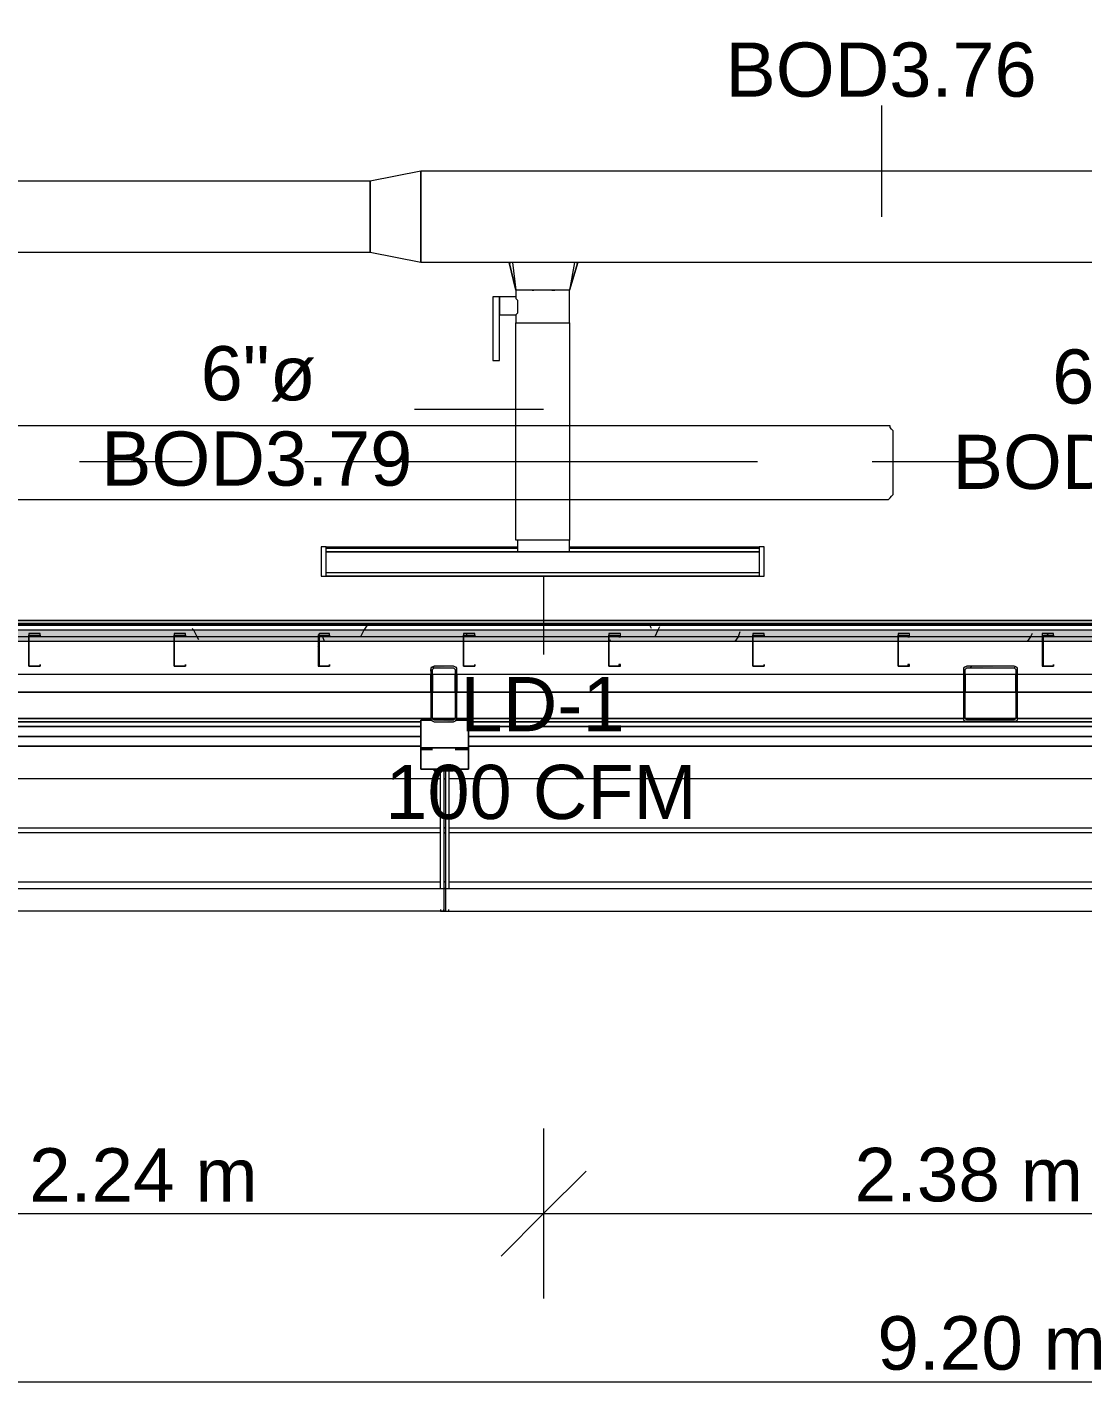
# Model space of a CAD drawing. Header units: metres. Extents: x -2 to 237, y -8 to 52.
# Drawn here: x 25.652 to 28.615, y 7.431 to 11.233 of the extents above; entities that cross this region are included whole.
import ezdxf

# ---------------------------------------------------------------- set-up
doc = ezdxf.new("R2010")
doc.units = ezdxf.units.M
doc.layers.add('HVAC - Ductos', color=5, linetype='Continuous', lineweight=0)
doc.layers.add('PDF2_Text', color=7, linetype='Continuous', lineweight=0)
doc.layers.add('PDF2_Geometry', color=7, linetype='Continuous', lineweight=0, true_color=0xaaaaaa)
doc.layers.add('PDF2_Solid Fills', color=7, linetype='Continuous', lineweight=0, true_color=0xffffff)
doc.styles.add('PDF Helvetica', font='')
doc.styles.get('PDF Helvetica').set_extended_font_data('Helvetica')

msp = doc.modelspace()

# ---------------------------------------------------------------- hatches: boundary and pattern name
at = {"layer": 'PDF2_Solid Fills', "lineweight": 0, "transparency": 33554559}
msp.add_hatch(color=256, dxfattribs=at).paths.add_polyline_path([(4.4593, 9.5227), (56.4401, 9.5227), (56.4401, 9.541), (4.4593, 9.541)])
h = msp.add_hatch(color=256, dxfattribs=at)
h.paths.add_polyline_path([(6.1562, 9.509), (6.1562, 9.5227), (4.4593, 9.5227), (4.4593, 9.509)])
h.paths.add_polyline_path([(55.7246, 9.5227), (55.7246, 9.509), (56.4538, 9.509), (56.4538, 9.5227)])
h.paths.add_polyline_path([(53.6929, 9.5227), (53.6929, 9.509), (55.72, 9.509), (55.72, 9.5227)])
h.paths.add_polyline_path([(50.8494, 9.5227), (50.8494, 9.509), (53.6883, 9.509), (53.6883, 9.5227)])
h.paths.add_polyline_path([(48.8177, 9.5227), (48.8177, 9.509), (50.8448, 9.509), (50.8448, 9.5227)])
h.paths.add_polyline_path([(45.9742, 9.5227), (45.9742, 9.509), (48.8131, 9.509), (48.8131, 9.5227)])
h.paths.add_polyline_path([(43.9425, 9.5227), (43.9425, 9.509), (45.9696, 9.509), (45.9696, 9.5227)])
h.paths.add_polyline_path([(43.1307, 9.5227), (43.1307, 9.509), (43.9379, 9.509), (43.9379, 9.5227)])
h.paths.add_polyline_path([(41.099, 9.5227), (41.099, 9.509), (43.1261, 9.509), (43.1261, 9.5227)])
h.paths.add_polyline_path([(39.0673, 9.5227), (39.0673, 9.509), (41.0944, 9.509), (41.0944, 9.5227)])
h.paths.add_polyline_path([(38.2555, 9.5227), (38.2555, 9.509), (39.0627, 9.509), (39.0627, 9.5227)])
h.paths.add_polyline_path([(36.2238, 9.5227), (36.2238, 9.509), (38.2509, 9.509), (38.2509, 9.5227)])
h.paths.add_polyline_path([(34.1921, 9.5227), (34.1921, 9.509), (36.2192, 9.509), (36.2192, 9.5227)])
h.paths.add_polyline_path([(33.3803, 9.5227), (33.3803, 9.509), (34.1875, 9.509), (34.1875, 9.5227)])
h.paths.add_polyline_path([(31.3486, 9.5227), (31.3486, 9.509), (33.3757, 9.509), (33.3757, 9.5227)])
h.paths.add_polyline_path([(28.5051, 9.5227), (28.5051, 9.509), (31.344, 9.509), (31.344, 9.5227)])
h.paths.add_polyline_path([(26.4734, 9.5227), (26.4734, 9.509), (28.5005, 9.509), (28.5005, 9.5227)])
h.paths.add_polyline_path([(23.6299, 9.5227), (23.6299, 9.509), (26.4688, 9.509), (26.4688, 9.5227)])
h.paths.add_polyline_path([(21.5982, 9.5227), (21.5982, 9.509), (23.6253, 9.509), (23.6253, 9.5227)])
h.paths.add_polyline_path([(20.7864, 9.5227), (20.7864, 9.509), (21.5936, 9.509), (21.5936, 9.5227)])
h.paths.add_polyline_path([(18.7547, 9.5227), (18.7547, 9.509), (20.7818, 9.509), (20.7818, 9.5227)])
h.paths.add_polyline_path([(16.7229, 9.5227), (16.7229, 9.509), (18.7501, 9.509), (18.7501, 9.5227)])
h.paths.add_polyline_path([(15.9112, 9.5227), (15.9112, 9.509), (16.7184, 9.509), (16.7184, 9.5227)])
h.paths.add_polyline_path([(13.8795, 9.5227), (13.8795, 9.509), (15.9066, 9.509), (15.9066, 9.5227)])
h.paths.add_polyline_path([(11.8478, 9.5227), (11.8478, 9.509), (13.8749, 9.509), (13.8749, 9.5227)])
h.paths.add_polyline_path([(11.036, 9.5227), (11.036, 9.509), (11.8432, 9.509), (11.8432, 9.5227)])
h.paths.add_polyline_path([(9.0043, 9.5227), (9.0043, 9.509), (11.0314, 9.509), (11.0314, 9.5227)])
h.paths.add_polyline_path([(6.1608, 9.5227), (6.1608, 9.509), (8.9997, 9.509), (8.9997, 9.5227)])
h = msp.add_hatch(color=256, dxfattribs=at)
h.paths.add_polyline_path([(26.7899, 9.4355), (26.8494, 9.4401), (26.7853, 9.4401), (26.7853, 9.2888), (26.7945, 9.2934), (26.7899, 9.2934)])
h.paths.add_polyline_path([(26.854, 9.2888), (26.8586, 9.4401), (26.854, 9.4401)])
h.paths.add_polyline_path([(26.8494, 9.2842), (26.8494, 9.2888), (26.7945, 9.2888)])
h = msp.add_hatch(color=256, dxfattribs=at)
h.paths.add_polyline_path([(28.2849, 9.4355), (28.4226, 9.4401), (28.2803, 9.4401), (28.2803, 9.2888), (28.2895, 9.2934), (28.2849, 9.2934)])
h.paths.add_polyline_path([(28.4272, 9.2888), (28.4317, 9.4388), (28.4317, 9.4401), (28.4272, 9.4401)])
h.paths.add_polyline_path([(28.4226, 9.2842), (28.4226, 9.2888), (28.2895, 9.2888)])

# ---------------------------------------------------------------- linework, layer by layer
at = {"layer": 'HVAC - Ductos', "lineweight": 0}
for points in [[(28.0511, 10.7014), (28.0511, 11.0133)], [(27.1888, 10.573), (27.175, 10.495), (27.1705, 10.495), (27.1659, 10.495), (27.1567, 10.495), (27.1384, 10.495), (27.1201, 10.495), (27.1017, 10.495), (27.0788, 10.495), (27.0605, 10.495), (27.0467, 10.495), (27.0329, 10.495), (27.0283, 10.495), (27.0237, 10.495), (27.0237, 10.4767), (26.9779, 10.4767), (26.9596, 10.4767), (26.9596, 10.2978), (26.9779, 10.2978), (26.9779, 10.4767), (26.9779, 10.4721), (26.9779, 10.4675), (26.9779, 10.4629), (26.9779, 10.4583), (26.9779, 10.4491), (26.9779, 10.4445), (26.9779, 10.4354), (26.9779, 10.4308), (26.9779, 10.4262), (27.0237, 10.4262), (27.0237, 10.4033), (27.0283, 10.4033), (27.0329, 10.4033), (27.0467, 10.4033), (27.0605, 10.4033), (27.0788, 10.4033), (27.1017, 10.4033), (27.1201, 10.4033), (27.1384, 10.4033), (27.1567, 10.4033), (27.1659, 10.4033), (27.175, 10.4033), (27.175, 9.7933), (27.1659, 9.7933), (27.1522, 9.7933), (27.1384, 9.7933), (27.1201, 9.7933), (27.1017, 9.7933), (27.0833, 9.7933), (27.065, 9.7933), (27.0467, 9.7933), (27.0375, 9.7933), (27.0283, 9.7933), (27.0283, 9.7612), (27.0375, 9.7612), (27.0467, 9.7612), (27.065, 9.7612), (27.0833, 9.7612), (27.1017, 9.7612), (27.1201, 9.7612), (27.1384, 9.7612), (27.1522, 9.7612), (27.1659, 9.7612), (27.175, 9.7612), (27.175, 9.7933), (27.1659, 9.7933), (27.1567, 9.7933), (27.1384, 9.7933), (27.1201, 9.7933), (27.1017, 9.7933), (27.0788, 9.7933), (27.0605, 9.7933), (27.0467, 9.7933), (27.0329, 9.7933), (27.0283, 9.7933), (27.0237, 9.7933), (27.0237, 10.4033), (27.0283, 10.4033), (27.0329, 10.4033), (27.0467, 10.4033), (27.0605, 10.4033), (27.0788, 10.4033), (27.1017, 10.4033), (27.1201, 10.4033), (27.1384, 10.4033), (27.1567, 10.4033), (27.1659, 10.4033), (27.175, 10.4033), (27.175, 10.495)], [(27.0833, 10.573), (27.0788, 10.573), (27.065, 10.573), (27.0559, 10.573), (27.0513, 10.573), (27.0467, 10.573), (27.0283, 10.573), (27.0145, 10.573), (27.0237, 10.495)], [(27.1705, 10.573), (27.1567, 10.573), (27.1476, 10.573), (27.143, 10.573), (27.1338, 10.573), (27.1201, 10.573), (27.1155, 10.573), (27.1109, 10.573), (27.0879, 10.573)], [(27.1934, 10.573), (27.198, 10.573), (27.1934, 10.573), (27.1888, 10.573), (27.1842, 10.573), (27.175, 10.573)], [(27.198, 10.573), (27.175, 10.495), (27.198, 10.573)], [(27.0237, 10.4767), (27.0237, 10.4721), (27.0283, 10.4675), (27.0283, 10.4629), (27.0283, 10.4537), (27.0283, 10.4445), (27.0283, 10.4354), (27.0283, 10.4308), (27.0237, 10.4262)], [(27.1017, 10.1602), (26.7394, 10.1602)], [(26.4917, 9.7429), (26.4917, 9.752), (26.4917, 9.7704), (26.4917, 9.775), (27.0283, 9.775)], [(27.175, 9.775), (27.7071, 9.775), (27.7071, 9.7704), (27.7071, 9.752), (27.7071, 9.7429)], [(27.0283, 9.7704), (26.4917, 9.7704)], [(26.4917, 9.7475), (26.4917, 9.752), (26.4917, 9.7566)], [(27.7071, 9.7704), (27.175, 9.7704)], [(27.7071, 9.7566), (27.7071, 9.752), (27.7071, 9.7475)], [(27.7071, 9.7199), (27.7071, 9.7107), (27.7071, 9.6924), (26.4917, 9.6924), (27.7071, 9.6924)], [(26.4917, 9.6924), (26.4917, 9.7107), (26.4917, 9.7199)], [(26.4917, 9.7062), (26.4917, 9.7107), (26.4917, 9.7153)], [(27.7071, 9.7153), (27.7071, 9.7107), (27.7071, 9.7062)], [(27.1017, 9.6924), (27.1017, 9.4723)]]:
    msp.add_lwpolyline(points, dxfattribs=at)
for points in [[(26.6156, 10.6005), (23.6207, 10.6005), (23.6207, 10.8023), (26.6156, 10.8023)], [(26.6156, 10.8023), (26.7577, 10.8298), (26.7577, 10.573), (26.6156, 10.6005)], [(29.1197, 10.573), (26.7577, 10.573), (26.7577, 10.8298), (29.1197, 10.8298)], [(27.0099, 10.573), (27.0054, 10.573), (27.0237, 10.495), (27.0054, 10.573)], [(27.0696, 10.495), (27.0742, 10.495)], [(27.1246, 10.495), (27.1292, 10.495), (27.1338, 10.495), (27.1292, 10.495)], [(26.478, 9.6924), (26.4917, 9.6924), (26.4917, 9.775), (26.478, 9.775)], [(27.7209, 9.6924), (27.7209, 9.775), (27.7071, 9.775), (27.7071, 9.6924)], [(26.4917, 9.7612), (27.7071, 9.7612), (26.4917, 9.7612), (27.7071, 9.7612), (27.7071, 9.7016), (26.4917, 9.7016)]]:
    msp.add_lwpolyline(points, close=True, dxfattribs=at)
at = {"layer": 'HVAC - Ductos', "color": 252, "lineweight": 0, "true_color": 0x939598}
for points in [[(27.1017, 8.1423), (27.1017, 7.9037), (27.1017, 7.6653)], [(27.221, 8.023), (27.1017, 7.9037), (26.9825, 7.7845)], [(5.1014, 7.9037), (6.6928, 7.9037), (8.9309, 7.9037), (11.0635, 7.9037), (13.3337, 7.9037), (16.0626, 7.9037), (18.0301, 7.9037), (20.259, 7.9037), (22.4558, 7.9037), (23.7537, 7.9037), (24.8545, 7.9037), (27.1017, 7.9037), (29.4865, 7.9037), (31.665, 7.9037), (32.9583, 7.9037), (34.2701, 7.9037), (36.577, 7.9037)], [(5.1014, 7.4314), (14.5491, 7.4314), (23.7537, 7.4314), (32.9583, 7.4314), (42.163, 7.4314), (51.3722, 7.4314), (56.2108, 7.4314)]]:
    msp.add_lwpolyline(points, dxfattribs=at)
at = {"layer": 'PDF2_Geometry', "lineweight": 0}
for points in [[(56.408, 23.3686), (56.408, 21.8782), (55.3485, 21.8782), (55.3485, 21.8644), (56.408, 21.8644), (56.408, 9.5548), (4.4593, 9.5548)], [(56.408, 21.8644), (56.4538, 21.8644), (56.4401, 21.8644), (56.4217, 21.8644), (56.4217, 9.5548), (56.4217, 9.541), (4.4593, 9.541)], [(4.4593, 9.4172), (56.5456, 9.4172), (56.5456, 9.4401), (56.5456, 9.5089), (56.5456, 9.5548), (56.5456, 9.8483), (56.5456, 10.252), (56.5456, 10.6601), (56.5456, 11.0637)], [(23.9784, 9.908), (28.0694, 9.908), (28.074, 9.9126), (28.0786, 9.9172), (28.0832, 9.9217), (28.0832, 9.9263), (28.0832, 9.9355), (28.0832, 10.0914), (28.0832, 10.096), (28.0832, 10.1006), (28.0786, 10.1052), (28.074, 10.1097), (28.074, 10.1143), (28.0694, 10.1143), (23.9784, 10.1143)], [(27.7667, 10.1143), (24.0794, 10.1143)], [(27.9777, 10.1143), (27.7667, 10.1143)], [(26.1157, 10.0134), (25.7992, 10.0134)], [(27.7025, 10.0134), (26.4321, 10.0134)], [(28.34, 10.0134), (28.0235, 10.0134)], [(24.0794, 9.908), (27.7667, 9.908)], [(27.7667, 9.908), (27.9777, 9.908)], [(23.8546, 9.5548), (32.8575, 9.5548)], [(23.8546, 9.5548), (32.8575, 9.5548)], [(23.8546, 9.5548), (32.8575, 9.5548)], [(26.4688, 9.5227), (26.0652, 9.5227), (25.657, 9.5227), (25.2534, 9.5227), (24.8453, 9.5227), (24.4417, 9.5227), (24.0335, 9.5227), (23.6299, 9.5227)], [(26.4688, 9.5089), (26.0652, 9.5089), (25.657, 9.5089), (25.2534, 9.5089), (24.8453, 9.5089), (24.4417, 9.5089), (24.0335, 9.5089), (23.6299, 9.5089)], [(28.5005, 9.5227), (28.0969, 9.5227), (27.6887, 9.5227), (27.2851, 9.5227), (26.877, 9.5227), (26.4734, 9.5227)], [(28.5005, 9.5089), (28.0969, 9.5089), (27.6887, 9.5089), (27.2851, 9.5089), (26.877, 9.5089), (26.4734, 9.5089)], [(30.9404, 9.5227), (30.5323, 9.5227), (30.1287, 9.5227), (29.7204, 9.5227), (29.3169, 9.5227), (28.9087, 9.5227), (28.5051, 9.5227)], [(30.9404, 9.5089), (30.5323, 9.5089), (30.1287, 9.5089), (29.7204, 9.5089), (29.3169, 9.5089), (28.9087, 9.5089), (28.5051, 9.5089)], [(26.7853, 9.4264), (26.7853, 9.431)], [(26.7899, 9.4355), (26.7945, 9.4401)], [(28.2987, 9.4355), (28.3033, 9.4401)], [(28.4226, 9.4355), (28.4272, 9.4401)], [(26.7853, 9.3668), (26.7853, 9.4172)], [(26.7899, 9.4172), (26.7899, 9.3668)], [(26.854, 9.3668), (26.854, 9.4172)], [(26.8586, 9.4172), (26.8586, 9.3668)], [(28.2803, 9.4127), (28.2849, 9.4172), (28.2849, 9.3668)], [(28.2803, 9.4172), (28.2803, 9.3668)], [(28.4272, 9.3668), (28.4272, 9.4172)], [(28.4317, 9.3668), (28.4317, 9.4172)], [(26.854, 9.376), (26.8586, 9.3806)], [(26.7853, 9.3072), (26.7899, 9.3118)], [(26.854, 9.2888), (26.8586, 9.2888), (26.854, 9.2888)], [(26.854, 9.2888), (26.8586, 9.2888), (26.854, 9.2888)], [(28.2803, 9.2934), (28.2849, 9.298)], [(28.3171, 9.2155), (28.395, 9.2155)], [(5.3444, 9.1467), (5.3582, 9.1467), (5.3444, 9.1467), (5.3444, 8.8165), (5.3398, 8.8165), (8.4126, 8.8165), (8.4081, 8.8165), (11.4855, 8.8165), (11.4763, 8.8165), (14.5537, 8.8165), (14.5491, 8.8165), (17.6219, 8.8165), (17.6173, 8.8165), (20.6901, 8.8165), (20.6855, 8.8165), (23.7583, 8.8165), (23.7537, 8.8165), (26.8265, 8.8165), (26.8219, 8.8165), (29.8947, 8.8165), (29.8901, 8.8165), (32.9629, 8.8165), (32.9583, 8.8165), (36.0312, 8.8165)], [(20.6993, 9.1467), (20.6993, 8.8165), (23.7446, 8.8165), (23.7446, 9.1467), (23.74, 9.1467), (23.7446, 9.1467), (23.7308, 9.1467), (23.7812, 9.1467), (23.772, 9.1467), (23.7812, 9.1467), (23.7675, 9.1467), (23.7675, 8.8165), (26.8128, 8.8165), (26.8128, 9.1467)], [(26.8265, 9.1467), (26.8357, 9.1467), (26.8494, 9.1467), (26.8403, 9.1467), (26.8494, 9.1467), (26.799, 9.1467), (26.8128, 9.1467), (26.8082, 9.1467), (26.8128, 9.1467), (26.799, 9.1467), (26.8494, 9.1467), (26.8403, 9.1467), (26.8494, 9.1467), (26.8357, 9.1467), (26.8265, 9.1467), (26.8219, 9.1467), (26.8082, 9.1467), (26.8219, 9.1467), (26.8265, 9.1467), (26.8265, 8.8165), (26.8265, 8.8027), (26.8265, 8.7843), (26.8265, 8.7706), (26.8265, 8.7614), (26.8265, 8.7568), (26.8265, 8.7522), (23.7537, 8.7522)], [(26.8219, 9.1467), (26.8219, 8.8165)], [(26.8357, 9.1467), (26.8357, 8.8165), (29.881, 8.8165), (29.881, 9.1467)], [(26.8128, 9.1237), (23.7675, 9.1237)], [(29.881, 9.1237), (26.8357, 9.1237)], [(23.7675, 8.9861), (26.8128, 8.9861)], [(26.8357, 8.9861), (29.881, 8.9861)], [(26.8128, 8.9724), (23.7675, 8.9724)], [(29.881, 8.9724), (26.8357, 8.9724)], [(23.7675, 8.8348), (26.8128, 8.8348)], [(26.8357, 8.8348), (29.881, 8.8348)], [(26.8265, 8.8165), (26.8219, 8.8165), (26.8219, 8.8027), (26.8219, 8.7843), (26.8219, 8.7706), (26.8219, 8.7614), (26.8219, 8.7568), (26.8219, 8.7522), (29.8947, 8.7522)], [(26.8128, 8.7568), (26.8128, 8.7522), (26.8219, 8.7522), (26.8219, 8.7568)], [(26.8265, 8.7568), (26.8265, 8.7522), (26.8357, 8.7522), (26.8357, 8.7568)]]:
    msp.add_lwpolyline(points, dxfattribs=at)
for points in [[(23.8546, 9.5686), (32.8575, 9.5686)], [(23.8546, 9.5594), (32.8575, 9.5594)], [(25.6892, 9.5319), (25.6616, 9.5319), (25.657, 9.5319), (25.657, 9.5273), (25.657, 9.4401), (25.6616, 9.4401), (25.6892, 9.4401), (25.6892, 9.4447), (25.6892, 9.4401), (25.6616, 9.4401), (25.657, 9.4401), (25.657, 9.5273), (25.6616, 9.5273), (25.6892, 9.5273), (25.6892, 9.5227)], [(26.0973, 9.5319), (26.0652, 9.5319), (26.0652, 9.5273), (26.0652, 9.4401), (26.0973, 9.4401), (26.0973, 9.4447), (26.0973, 9.4401), (26.0652, 9.4401), (26.0652, 9.5273), (26.0973, 9.5273), (26.0973, 9.5227)], [(26.5009, 9.5319), (26.4734, 9.5319), (26.4688, 9.5273), (26.4688, 9.4401), (26.4734, 9.4401), (26.5009, 9.4401), (26.5009, 9.4447), (26.5009, 9.4401), (26.4734, 9.4401), (26.4734, 9.5273), (26.5009, 9.5273), (26.5009, 9.5227)], [(26.9091, 9.5319), (26.877, 9.5319), (26.877, 9.5273), (26.877, 9.4401), (26.9091, 9.4401), (26.9091, 9.4447), (26.9091, 9.4401), (26.877, 9.4401), (26.877, 9.5273), (26.9091, 9.5273), (26.9091, 9.5227)], [(27.3173, 9.5319), (27.2851, 9.5319), (27.2851, 9.5273), (27.2851, 9.4401), (27.3173, 9.4401), (27.3173, 9.4447), (27.3127, 9.4447), (27.3127, 9.4401), (27.2851, 9.4401), (27.2851, 9.5273), (27.3127, 9.5273), (27.3127, 9.5227), (27.3173, 9.5227)], [(27.7209, 9.5319), (27.6933, 9.5319), (27.6887, 9.5319), (27.6887, 9.5273), (27.6887, 9.4401), (27.6933, 9.4401), (27.7209, 9.4401), (27.7209, 9.4447), (27.7209, 9.4401), (27.6933, 9.4401), (27.6887, 9.4401), (27.6887, 9.5273), (27.6933, 9.5273), (27.7209, 9.5273), (27.7209, 9.5227)], [(28.129, 9.5319), (28.0969, 9.5319), (28.0969, 9.5273), (28.0969, 9.4401), (28.129, 9.4401), (28.129, 9.4447), (28.1244, 9.4447), (28.1244, 9.4401), (28.0969, 9.4401), (28.0969, 9.5273), (28.1244, 9.5273), (28.1244, 9.5227), (28.129, 9.5227)], [(28.5326, 9.5319), (28.5051, 9.5319), (28.5005, 9.5319), (28.5005, 9.5273), (28.5005, 9.4401), (28.5051, 9.4401), (28.5326, 9.4401), (28.5326, 9.4447), (28.5326, 9.4401), (28.5051, 9.4401), (28.5051, 9.5273), (28.5326, 9.5273), (28.5326, 9.5227)], [(26.8586, 9.431), (26.8586, 9.4355), (26.8494, 9.4401), (26.7945, 9.4401), (26.7853, 9.4355), (26.7853, 9.431), (26.7853, 9.2934), (26.7853, 9.2888), (26.7945, 9.2842), (26.8494, 9.2842), (26.8586, 9.2888), (26.8586, 9.2934)], [(26.7945, 9.4355), (26.8494, 9.4355), (26.854, 9.431), (26.854, 9.2934), (26.8494, 9.2888), (26.7945, 9.2888), (26.7899, 9.2934), (26.7899, 9.431)], [(28.4226, 9.4401), (28.2895, 9.4401), (28.2803, 9.4355), (28.2803, 9.431), (28.2803, 9.2934), (28.2803, 9.2888), (28.2895, 9.2842), (28.4226, 9.2842), (28.4317, 9.2888), (28.4317, 9.2934), (28.4317, 9.431), (28.4317, 9.4355)], [(28.2849, 9.431), (28.2895, 9.4355), (28.4226, 9.4355), (28.4272, 9.431), (28.4272, 9.2934), (28.4226, 9.2888), (28.2895, 9.2888), (28.2849, 9.2934)], [(25.3268, 9.3668), (26.7853, 9.3668)], [(26.7899, 9.3668), (26.8219, 9.3668)], [(26.8219, 9.3668), (26.854, 9.3668)], [(26.8586, 9.3668), (28.2803, 9.3668)], [(28.4272, 9.3668), (28.3537, 9.3668), (28.2849, 9.3668), (28.3537, 9.3668)], [(29.8535, 9.3668), (28.4317, 9.3668)], [(26.7853, 9.2934), (25.3222, 9.2934), (25.2856, 9.2934), (25.3222, 9.2934)], [(26.7577, 9.2842), (25.2856, 9.2842)], [(26.7577, 9.2888), (26.7899, 9.2888), (26.7577, 9.2888), (26.7577, 9.2842), (26.7577, 9.2155), (26.7577, 9.2109), (26.7577, 9.2063), (26.7577, 9.2017), (26.7577, 9.1558), (26.7577, 9.1513), (26.799, 9.1513), (26.7577, 9.1513), (26.7577, 9.1558), (26.7577, 9.2017), (26.7577, 9.2063), (26.7577, 9.2109), (26.7577, 9.2155), (26.7577, 9.2842)], [(26.8219, 9.2934), (26.7899, 9.2934)], [(26.8494, 9.1513), (26.854, 9.1513), (26.8586, 9.1513), (26.854, 9.1513), (26.8494, 9.1513), (26.7945, 9.1513), (26.7899, 9.1513), (26.7945, 9.1513), (26.7945, 9.1467), (26.7945, 9.1513), (26.7899, 9.1513), (26.7945, 9.1513), (26.8494, 9.1513), (26.854, 9.1513), (26.8586, 9.1513), (26.854, 9.1513), (26.8494, 9.1513), (26.8908, 9.1513), (26.8908, 9.1558), (26.8908, 9.2017), (26.8908, 9.2063), (26.8908, 9.2109), (26.8908, 9.2155), (26.8908, 9.2842), (26.8908, 9.2888), (26.854, 9.2888), (26.8908, 9.2888), (26.8908, 9.2842), (26.8908, 9.2155), (26.8908, 9.2109), (26.8908, 9.2063), (26.8908, 9.2017), (26.8908, 9.1558), (26.8908, 9.1513)], [(26.854, 9.2934), (26.8219, 9.2934)], [(28.2803, 9.2934), (26.8586, 9.2934)], [(28.3537, 9.2842), (26.8908, 9.2842)], [(28.3537, 9.2934), (28.2849, 9.2934)], [(28.4272, 9.2934), (28.3537, 9.2934)], [(29.8259, 9.2842), (28.3537, 9.2842)], [(29.8535, 9.2934), (28.4317, 9.2934)], [(26.7577, 9.2704), (25.2856, 9.2704)], [(26.7577, 9.243), (25.2856, 9.243)], [(28.3537, 9.2704), (26.8908, 9.2704)], [(28.3537, 9.243), (26.8908, 9.243)], [(29.8259, 9.2704), (28.3537, 9.2704)], [(29.8259, 9.243), (28.3537, 9.243)], [(23.8225, 9.2155), (25.2856, 9.2155), (26.7577, 9.2155), (25.2856, 9.2155)], [(26.7577, 9.2109), (26.8908, 9.2109)], [(26.7899, 9.2063), (26.7577, 9.2063)], [(26.8908, 9.2063), (26.854, 9.2063)], [(28.3537, 9.2155), (29.8259, 9.2155), (28.3537, 9.2155), (26.8908, 9.2155)], [(26.7945, 9.1467), (26.7945, 9.1513)], [(26.8036, 9.1467), (26.799, 9.1467), (26.7945, 9.1467), (26.799, 9.1467), (26.7945, 9.1467), (26.799, 9.1467)], [(26.8036, 9.1467), (26.799, 9.1467), (26.7945, 9.1467), (26.799, 9.1467), (26.7945, 9.1467), (26.799, 9.1467)], [(26.8494, 9.1513), (26.8494, 9.1467)], [(26.8494, 9.1513), (26.8494, 9.1467)], [(26.8219, 9.1237), (26.8265, 9.1237)], [(26.8265, 8.9861), (26.8219, 8.9861)], [(26.8219, 8.9724), (26.8265, 8.9724)], [(26.8265, 8.8348), (26.8219, 8.8348)]]:
    msp.add_lwpolyline(points, close=True, dxfattribs=at)
at = {"layer": 'PDF2_Geometry', "color": 254, "lineweight": 0, "true_color": 0xeaeaea}
for points in [[(26.134, 9.5135), (26.1294, 9.5227), (26.1203, 9.541), (26.1157, 9.5456)], [(26.6064, 9.5548), (26.5972, 9.541), (26.588, 9.5227)], [(27.4044, 9.5456), (27.3998, 9.5548)], [(27.4273, 9.5502), (27.4227, 9.541), (27.4136, 9.5227), (27.409, 9.5227)], [(26.4871, 9.5089), (26.4826, 9.5227)], [(27.2897, 9.5135), (27.2851, 9.5089)], [(27.6521, 9.5365), (27.6475, 9.5227), (27.6383, 9.5089)], [(28.473, 9.5319), (28.4684, 9.5227), (28.4592, 9.5089)]]:
    msp.add_lwpolyline(points, dxfattribs=at)
at = {"layer": 'PDF2_Geometry', "color": 254, "lineweight": 0, "true_color": 0xd2d2d2}
for points in [[(26.8862, 9.5273), (26.8862, 9.5319)], [(28.5005, 9.5135), (28.5051, 9.5181)], [(28.5143, 9.5273), (28.5189, 9.5319)], [(26.4688, 9.4952), (26.4734, 9.4998)]]:
    msp.add_lwpolyline(points, dxfattribs=at)

# ---------------------------------------------------------------- texts
at = {"layer": 'PDF2_Text', "lineweight": 0, "char_height": 0.15205, "attachment_point": 4, "style": 'PDF Helvetica'}
for s, insert in [('BOD3.76', (27.6118, 11.1131)), ('6"ø', (26.1396, 10.26)), ('6"ø', (28.5291, 10.2508)), ('BOD3.79', (25.8598, 10.0215)), ('BOD3.79', (28.2493, 10.0123)), ('LD-1', (26.8688, 9.3335)), ('100 CFM', (26.6579, 9.0859))]:
    msp.add_mtext(s, dxfattribs=dict(at, insert=insert))
at = {"layer": 'PDF2_Text', "color": 252, "lineweight": 0, "true_color": 0x939598, "char_height": 0.15017, "attachment_point": 4, "style": 'PDF Helvetica'}
for s, insert in [('2.24 m', (25.658, 8.012)), ('2.38 m', (27.9742, 8.012)), ('9.20 m', (28.0384, 7.5396))]:
    msp.add_mtext(s, dxfattribs=dict(at, insert=insert))

doc.saveas('drawing.dxf')
